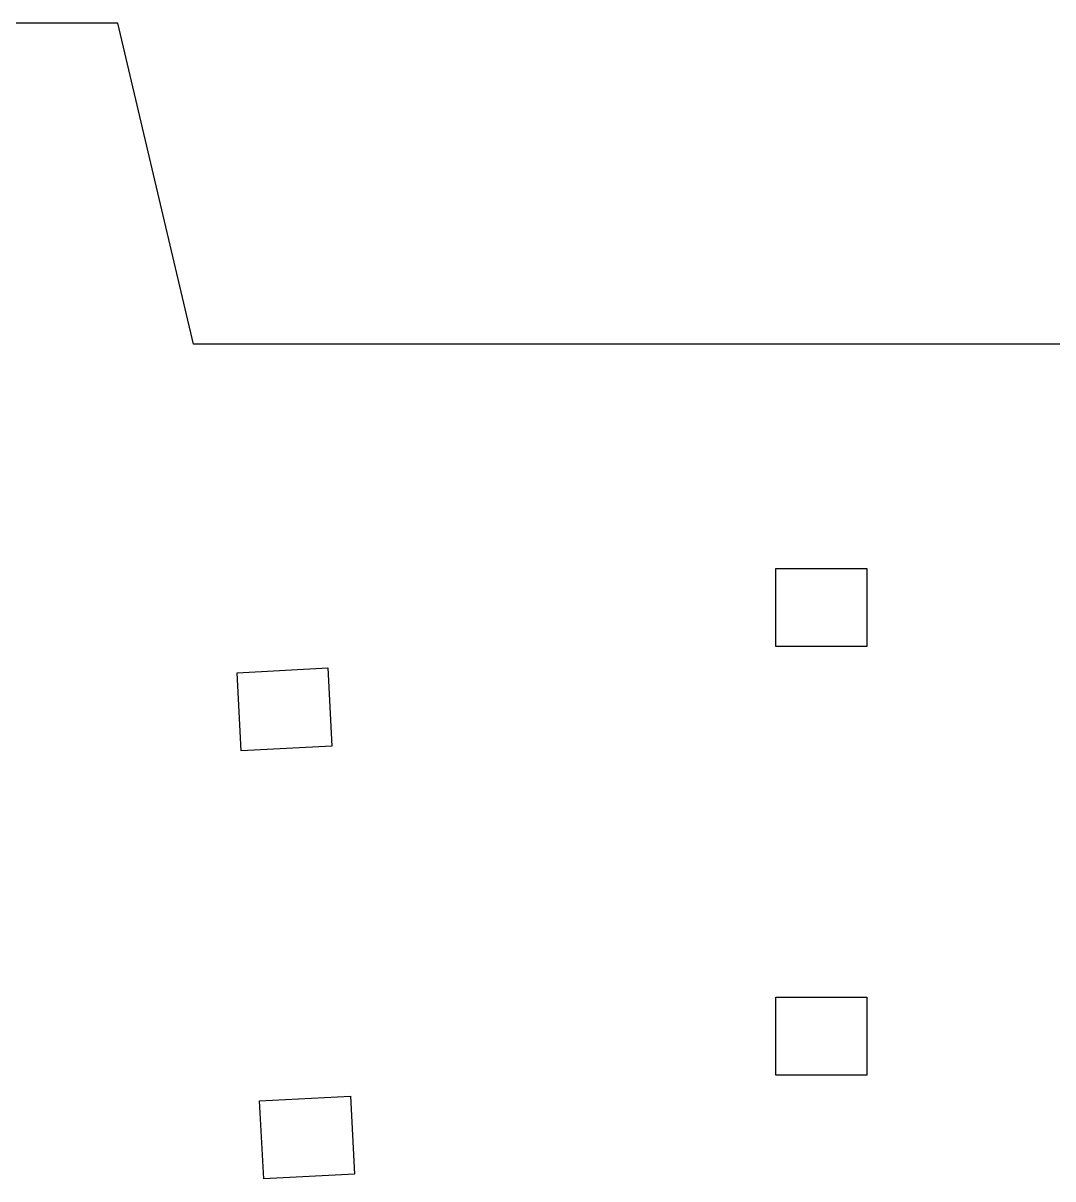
# Model space of a CAD drawing. Header units: millimetres. Extents: x 67 to 230, y -155 to -26.
# Drawn here: x 107.85 to 148.66, y -72.1 to -26.27 of the extents above; entities that cross this region are included whole.
import ezdxf

# ---------------------------------------------------------------- set-up
doc = ezdxf.new("R2010")
doc.units = ezdxf.units.MM
doc.layers.add('Edge.Cuts', color=254, linetype='CONTINUOUS', true_color=0xd0d2cd)

msp = doc.modelspace()

# ---------------------------------------------------------------- linework, layer by layer
at = {"layer": 'Edge.Cuts', "linetype": 'CONTINUOUS'}
for p, q in [((111.6, -26.26724), (105.19628, -26.26724)), ((114.6, -39), (111.6, -26.26724)), ((171.158198, -39), (114.6, -39)), ((137.6874, -47.8907), (141.2874, -47.8907)), ((137.6874, -50.9907), (137.6874, -47.8907)), ((141.2874, -47.8907), (141.2874, -50.9907)), ((141.2874, -50.9907), (137.6874, -50.9907)), ((116.336046, -52.029629), (119.931112, -51.841219)), ((116.498288, -55.125381), (116.336046, -52.029629)), ((119.931112, -51.841219), (120.093354, -54.936971)), ((120.093354, -54.936971), (116.498288, -55.125381)), ((137.6874, -64.8907), (141.2874, -64.8907)), ((137.6874, -67.9907), (137.6874, -64.8907)), ((141.2874, -64.8907), (141.2874, -67.9907)), ((141.2874, -67.9907), (137.6874, -67.9907)), ((117.225846, -69.006329), (120.820912, -68.817919)), ((117.388088, -72.102081), (117.225846, -69.006329)), ((120.820912, -68.817919), (120.983154, -71.913671)), ((120.983154, -71.913671), (117.388088, -72.102081))]:
    msp.add_line(p, q, dxfattribs=at)

doc.saveas('drawing.dxf')
